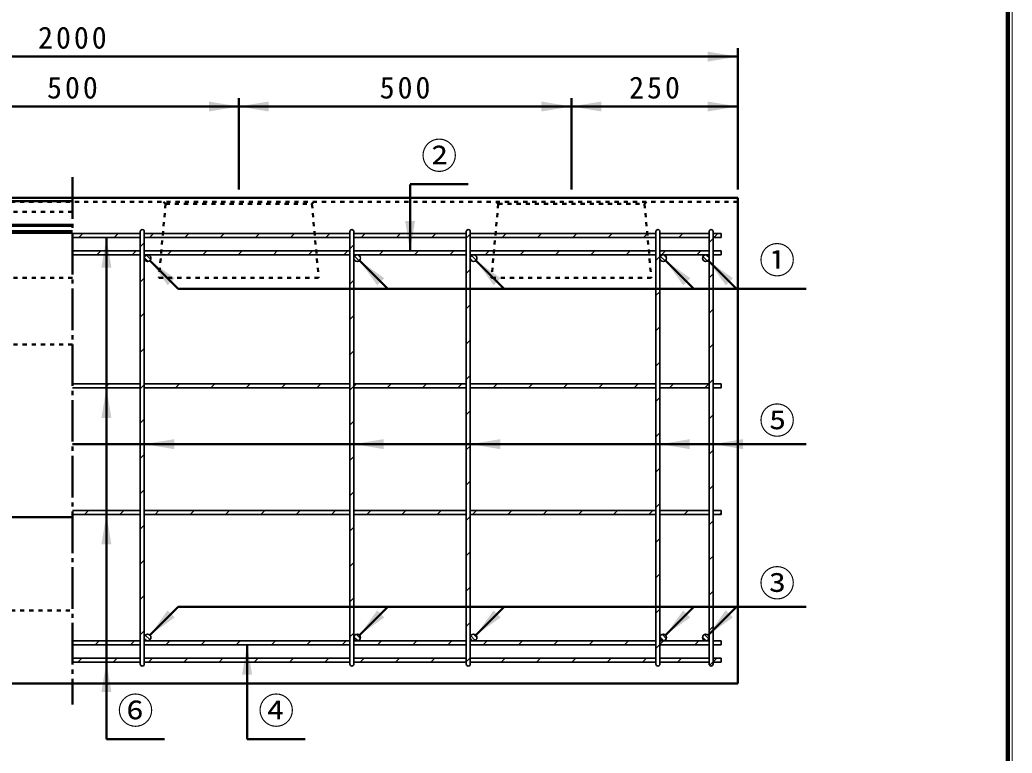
# Model space of a CAD drawing. Units: millimetres, scale not verified. Extents: x 100 to 4105, y 100 to 2870.
# Drawn here: x 2912 to 4105, y 895 to 1776 of the extents above; entities that cross this region are included whole.
import ezdxf
from ezdxf.enums import TextEntityAlignment as Align

# ---------------------------------------------------------------- set-up
doc = ezdxf.new("R2010")
doc.units = ezdxf.units.MM
doc.header["$LTSCALE"] = 5
doc.linetypes.add('USER1', pattern=[2.2, 1, -1.2])
doc.linetypes.add('USER2', pattern=[13.4, 10, -1.2, 1, -1.2])
doc.layers.add('V-nasSTD', color=7, linetype='Continuous', lineweight=35)
doc.styles.add('ＭＳ ゴシック', font='')
doc.styles.get('ＭＳ ゴシック').set_extended_font_data('MS Gothic')

msp = doc.modelspace()

# ---------------------------------------------------------------- hatches: boundary and pattern name
at = {"layer": 'V-nasSTD'}
for points in [[(3738.975, 1726.142), (3774.975, 1732.142), (3738.975, 1738.142)], [(3138.975, 1666.142), (3174.975, 1672.142), (3138.975, 1678.142)], [(3210.975, 1678.142), (3174.975, 1672.142), (3210.975, 1666.142)], [(3538.975, 1666.142), (3574.975, 1672.142), (3538.975, 1678.142)], [(3610.975, 1678.142), (3574.975, 1672.142), (3610.975, 1666.142)], [(3738.975, 1666.142), (3774.975, 1672.142), (3738.975, 1678.142)], [(3386.975, 1534.542), (3380.975, 1498.542), (3374.975, 1534.542)], [(3021.775, 1478.542), (3015.775, 1514.542), (3009.775, 1478.542)], [(3089.416, 1457.215), (3068.203, 1486.914), (3097.902, 1465.701)], [(3341.416, 1457.215), (3320.203, 1486.914), (3349.902, 1465.701)], [(3481.416, 1457.215), (3460.203, 1486.914), (3489.902, 1465.701)], [(3709.416, 1457.215), (3688.203, 1486.914), (3717.902, 1465.701)], [(3760.616, 1457.215), (3739.403, 1486.914), (3769.102, 1465.701)], [(3021.775, 1297.742), (3015.775, 1333.742), (3009.775, 1297.742)], [(3097.375, 1272.124), (3061.375, 1266.124), (3097.375, 1260.124)], [(3349.375, 1272.124), (3313.375, 1266.124), (3349.375, 1260.124)], [(3489.375, 1272.124), (3453.375, 1266.124), (3489.375, 1260.124)], [(3717.375, 1272.124), (3681.375, 1266.124), (3717.375, 1260.124)], [(3781.375, 1272.124), (3745.375, 1266.124), (3781.375, 1260.124)], [(3021.775, 1145.742), (3015.775, 1181.742), (3009.775, 1145.742)], [(3089.416, 1066.269), (3068.203, 1036.571), (3097.902, 1057.784)], [(3341.416, 1066.269), (3320.203, 1036.571), (3349.902, 1057.784)], [(3481.416, 1066.269), (3460.203, 1036.571), (3489.902, 1057.784)], [(3709.416, 1066.269), (3688.203, 1036.571), (3717.902, 1057.784)], [(3760.616, 1066.269), (3739.403, 1036.571), (3769.102, 1057.784)], [(3190.975, 988.942), (3184.975, 1024.942), (3178.975, 988.942)], [(3021.775, 968.142), (3015.775, 1004.142), (3009.775, 968.142)]]:
    msp.add_hatch(color=256, dxfattribs=at).paths.add_polyline_path(points)

# ---------------------------------------------------------------- linework, layer by layer
at = {"layer": 'V-nasSTD', "lineweight": 100}
msp.add_line((4100, 105), (4100, 2865), dxfattribs=at)
at = {"layer": 'V-nasSTD', "lineweight": 50}
for p, q in [((2174.975, 1732.142), (3774.975, 1732.142)), ((3774.975, 1572.142), (3774.975, 1742.142)), ((2774.975, 1672.142), (3174.975, 1672.142)), ((3174.975, 1572.142), (3174.975, 1682.142)), ((3174.975, 1672.142), (3574.975, 1672.142)), ((3574.975, 1572.142), (3574.975, 1682.142)), ((3574.975, 1672.142), (3774.975, 1672.142)), ((3380.975, 1578.561), (3450.975, 1578.561)), ((3380.975, 1578.525), (3380.975, 1498.542)), ((3774.975, 1562.142), (2174.975, 1562.142)), ((2174.975, 1558.142), (2974.975, 1558.142)), ((3774.975, 978.142), (3774.975, 1562.142)), ((2174.975, 1529.742), (2974.975, 1529.742)), ((2174.975, 1528.542), (2974.975, 1528.542)), ((2174.975, 1522.142), (2974.975, 1522.142)), ((2174.975, 1520.142), (2974.975, 1520.142)), ((3015.775, 911.342), (3015.775, 1514.542)), ((3102.144, 1452.973), (3068.203, 1486.914)), ((3354.144, 1452.973), (3320.203, 1486.914)), ((3494.144, 1452.973), (3460.203, 1486.914)), ((3722.144, 1452.973), (3688.203, 1486.914)), ((3773.344, 1452.973), (3739.403, 1486.914)), ((3857.375, 1452.973), (3102.144, 1452.973)), ((3857.375, 1266.124), (2974.975, 1266.124)), ((2270.975, 1178.142), (2974.975, 1178.142)), ((3102.144, 1070.512), (3068.203, 1036.571)), ((3857.375, 1070.512), (3102.144, 1070.512)), ((3354.144, 1070.512), (3320.203, 1036.571)), ((3494.144, 1070.512), (3460.203, 1036.571)), ((3722.144, 1070.512), (3688.203, 1036.571)), ((3773.344, 1070.512), (3739.403, 1036.571)), ((3184.975, 911.342), (3184.975, 1024.942)), ((2174.975, 978.142), (3774.975, 978.142)), ((3015.775, 911.342), (3085.775, 911.342)), ((3184.975, 911.342), (3254.975, 911.342))]:
    msp.add_line(p, q, dxfattribs=at)
at = {"layer": 'V-nasSTD', "linetype": 'USER2', "lineweight": 50}
msp.add_line((2974.975, 1587.142), (2974.975, 953.142), dxfattribs=at)
at = {"layer": 'V-nasSTD', "linetype": 'USER1', "lineweight": 50}
for p, q in [((3774.975, 1557.342), (2174.975, 1557.342)), ((3086.975, 1554.942), (3078.975, 1466.142)), ((3086.975, 1554.942), (3084.575, 1557.342)), ((3086.975, 1554.942), (3262.975, 1554.942)), ((3262.975, 1554.942), (3265.375, 1557.342)), ((3262.975, 1554.942), (3270.975, 1466.142)), ((3486.975, 1554.942), (3478.975, 1466.142)), ((3486.975, 1554.942), (3484.575, 1557.342)), ((3486.975, 1554.942), (3662.975, 1554.942)), ((3662.975, 1554.942), (3665.375, 1557.342)), ((3662.975, 1554.942), (3670.975, 1466.142)), ((2974.975, 1545.342), (2174.975, 1545.342)), ((2974.975, 1466.142), (2174.975, 1466.142)), ((3078.975, 1466.142), (3270.975, 1466.142)), ((3478.975, 1466.142), (3670.975, 1466.142)), ((2974.975, 1386.142), (2174.975, 1386.142)), ((2174.975, 1066.142), (2974.975, 1066.142))]:
    msp.add_line(p, q, dxfattribs=at)
at = {"layer": 'V-nasSTD'}
for p, q in [((2974.975, 1519.342), (3056.575, 1519.342)), ((2982.763, 1514.542), (2987.563, 1519.342)), ((3025.189, 1514.542), (3029.989, 1519.342)), ((3056.575, 1521.742), (3056.575, 1001.742)), ((3061.375, 1521.742), (3061.375, 1001.742)), ((3061.375, 1519.342), (3308.575, 1519.342)), ((3072.416, 1519.342), (3067.616, 1514.542)), ((3110.042, 1514.542), (3114.842, 1519.342)), ((3152.468, 1514.542), (3157.268, 1519.342)), ((3194.895, 1514.542), (3199.695, 1519.342)), ((3237.321, 1514.542), (3242.121, 1519.342)), ((3279.748, 1514.542), (3284.548, 1519.342)), ((3308.575, 1521.742), (3308.575, 1001.742)), ((3313.375, 1521.742), (3313.375, 1001.742)), ((3313.375, 1519.342), (3448.575, 1519.342)), ((3322.174, 1514.542), (3326.974, 1519.342)), ((3364.6, 1514.542), (3369.4, 1519.342)), ((3407.027, 1514.542), (3411.827, 1519.342)), ((3448.575, 1521.742), (3448.575, 1001.742)), ((3453.375, 1518.464), (3448.575, 1513.664)), ((3453.375, 1521.742), (3453.375, 1001.742)), ((3453.375, 1519.342), (3676.575, 1519.342)), ((3454.253, 1519.342), (3453.375, 1518.464)), ((3496.68, 1519.342), (3491.88, 1514.542)), ((3534.306, 1514.542), (3539.106, 1519.342)), ((3576.733, 1514.542), (3581.533, 1519.342)), ((3619.159, 1514.542), (3623.959, 1519.342)), ((3661.585, 1514.542), (3665.842, 1518.799)), ((3666.385, 1519.342), (3665.842, 1518.799)), ((3676.575, 1521.742), (3676.575, 1001.742)), ((3681.375, 1521.742), (3681.375, 1001.742)), ((3681.375, 1519.342), (3740.575, 1519.342)), ((3704.012, 1514.542), (3708.812, 1519.342)), ((3740.575, 1521.742), (3740.575, 1001.742)), ((3745.375, 1521.742), (3745.375, 1001.742)), ((3745.375, 1519.342), (3754.975, 1519.342)), ((3751.238, 1519.342), (3746.438, 1514.542)), ((3754.975, 1519.342), (3754.975, 1514.542)), ((2974.975, 1514.542), (3056.575, 1514.542)), ((3061.375, 1508.302), (3056.575, 1503.502)), ((3061.375, 1514.542), (3308.575, 1514.542)), ((3313.375, 1505.743), (3308.575, 1500.943)), ((3313.375, 1514.542), (3448.575, 1514.542)), ((3453.375, 1514.542), (3676.575, 1514.542)), ((3681.375, 1514.542), (3740.575, 1514.542)), ((3745.375, 1513.479), (3740.575, 1508.679)), ((3745.375, 1514.542), (3754.975, 1514.542)), ((2974.975, 1498.542), (3056.575, 1498.542)), ((2974.975, 1493.742), (3056.575, 1493.742)), ((3004.389, 1493.742), (3009.189, 1498.542)), ((3046.816, 1493.742), (3051.616, 1498.542)), ((3061.375, 1498.542), (3308.575, 1498.542)), ((3061.375, 1493.742), (3308.575, 1493.742)), ((3063.915, 1493.466), (3069.099, 1488.282)), ((3094.042, 1498.542), (3089.242, 1493.742)), ((3131.668, 1493.742), (3136.468, 1498.542)), ((3174.095, 1493.742), (3178.895, 1498.542)), ((3216.521, 1493.742), (3221.321, 1498.542)), ((3258.948, 1493.742), (3263.748, 1498.542)), ((3301.374, 1493.742), (3306.174, 1498.542)), ((3313.375, 1498.542), (3448.575, 1498.542)), ((3313.375, 1493.742), (3448.575, 1493.742)), ((3314.16, 1492.123), (3319.755, 1486.528)), ((3318.308, 1493.632), (3321.264, 1490.675)), ((3343.8, 1493.742), (3348.6, 1498.542)), ((3386.227, 1493.742), (3391.027, 1498.542)), ((3428.653, 1493.742), (3433.453, 1498.542)), ((3453.375, 1498.542), (3676.575, 1498.542)), ((3453.375, 1493.742), (3676.575, 1493.742)), ((3454.855, 1492.849), (3460.482, 1487.223)), ((3471.08, 1493.742), (3475.88, 1498.542)), ((3513.506, 1493.742), (3518.306, 1498.542)), ((3555.933, 1493.742), (3560.733, 1498.542)), ((3598.359, 1493.742), (3603.159, 1498.542)), ((3640.785, 1493.742), (3645.585, 1498.542)), ((3681.375, 1491.905), (3676.575, 1487.105)), ((3681.375, 1498.542), (3740.575, 1498.542)), ((3681.375, 1493.742), (3740.575, 1493.742)), ((3682.035, 1491.944), (3687.576, 1486.402)), ((3688.012, 1498.542), (3683.212, 1493.742)), ((3685.932, 1493.703), (3689.336, 1490.3)), ((3725.638, 1493.742), (3730.438, 1498.542)), ((3733.124, 1491.766), (3738.598, 1486.292)), ((3736.812, 1493.735), (3740.568, 1489.979)), ((3745.375, 1498.542), (3754.975, 1498.542)), ((3745.375, 1493.742), (3754.975, 1493.742)), ((3754.975, 1498.542), (3754.975, 1493.742)), ((3061.415, 1490.309), (3065.942, 1485.783)), ((3453.585, 1488.462), (3456.095, 1485.953)), ((3453.375, 1476.037), (3448.575, 1471.237)), ((3745.375, 1471.053), (3740.575, 1466.253)), ((3061.375, 1465.875), (3056.575, 1461.075)), ((3313.375, 1463.317), (3308.575, 1458.517)), ((3681.375, 1449.479), (3676.575, 1444.679)), ((3453.375, 1433.611), (3448.575, 1428.811)), ((3061.375, 1423.449), (3056.575, 1418.649)), ((3313.375, 1420.89), (3308.575, 1416.09)), ((3745.375, 1428.626), (3740.575, 1423.826)), ((3681.375, 1407.053), (3676.575, 1402.253)), ((3453.375, 1391.185), (3448.575, 1386.385)), ((3745.375, 1386.2), (3740.575, 1381.4)), ((3061.375, 1381.022), (3056.575, 1376.222)), ((3313.375, 1378.464), (3308.575, 1373.664)), ((3681.375, 1364.626), (3676.575, 1359.826)), ((3453.375, 1348.758), (3448.575, 1343.958)), ((2974.975, 1338.542), (3056.575, 1338.542)), ((3014.098, 1333.742), (3018.898, 1338.542)), ((3061.375, 1337.457), (3056.575, 1332.657)), ((3061.375, 1338.542), (3308.575, 1338.542)), ((3098.951, 1333.742), (3103.751, 1338.542)), ((3141.377, 1333.742), (3146.177, 1338.542)), ((3183.803, 1333.742), (3188.603, 1338.542)), ((3226.23, 1333.742), (3231.03, 1338.542)), ((3268.656, 1333.742), (3273.456, 1338.542)), ((3313.375, 1338.542), (3448.575, 1338.542)), ((3315.883, 1338.542), (3313.375, 1336.034)), ((3353.509, 1333.742), (3358.309, 1338.542)), ((3395.936, 1333.742), (3400.736, 1338.542)), ((3438.362, 1333.742), (3443.162, 1338.542)), ((3453.375, 1338.542), (3676.575, 1338.542)), ((3480.788, 1333.742), (3485.588, 1338.542)), ((3523.215, 1333.742), (3528.015, 1338.542)), ((3565.641, 1333.742), (3570.441, 1338.542)), ((3608.068, 1333.742), (3612.868, 1338.542)), ((3650.494, 1333.742), (3655.294, 1338.542)), ((3681.375, 1338.542), (3740.575, 1338.542)), ((3692.92, 1333.742), (3697.72, 1338.542)), ((3735.347, 1333.742), (3740.147, 1338.542)), ((3745.375, 1343.773), (3740.575, 1338.973)), ((3745.375, 1338.542), (3754.975, 1338.542)), ((3754.975, 1338.542), (3754.975, 1333.742)), ((2974.975, 1333.742), (3056.575, 1333.742)), ((3056.524, 1333.742), (3056.575, 1333.793)), ((3061.375, 1333.742), (3308.575, 1333.742)), ((3313.375, 1336.037), (3308.575, 1331.237)), ((3313.375, 1333.742), (3448.575, 1333.742)), ((3453.375, 1333.742), (3676.575, 1333.742)), ((3681.375, 1333.742), (3740.575, 1333.742)), ((3745.375, 1333.742), (3754.975, 1333.742)), ((3681.375, 1322.2), (3676.575, 1317.4)), ((3453.375, 1306.332), (3448.575, 1301.532)), ((3745.375, 1301.347), (3740.575, 1296.547)), ((3061.375, 1296.17), (3056.575, 1291.37)), ((3313.375, 1293.611), (3308.575, 1288.811)), ((3681.375, 1279.773), (3676.575, 1274.973)), ((3061.375, 1253.743), (3056.575, 1248.943)), ((3453.375, 1263.905), (3448.575, 1259.105)), ((3745.375, 1258.921), (3740.575, 1254.121)), ((3313.375, 1251.185), (3308.575, 1246.385)), ((3681.375, 1237.347), (3676.575, 1232.547)), ((3453.375, 1221.479), (3448.575, 1216.679)), ((3061.375, 1211.317), (3056.575, 1206.517)), ((3313.375, 1208.758), (3308.575, 1203.958)), ((3745.375, 1216.494), (3740.575, 1211.694)), ((3681.375, 1194.921), (3676.575, 1190.121)), ((2974.975, 1186.542), (3056.575, 1186.542)), ((2974.975, 1181.742), (3056.575, 1181.742)), ((2989.374, 1181.742), (2994.174, 1186.542)), ((3031.8, 1181.742), (3036.6, 1186.542)), ((3061.375, 1186.542), (3308.575, 1186.542)), ((3061.375, 1181.742), (3308.575, 1181.742)), ((3074.227, 1181.742), (3079.027, 1186.542)), ((3116.653, 1181.742), (3121.453, 1186.542)), ((3159.08, 1181.742), (3163.88, 1186.542)), ((3201.506, 1181.742), (3206.306, 1186.542)), ((3243.933, 1181.742), (3248.733, 1186.542)), ((3286.359, 1181.742), (3291.159, 1186.542)), ((3313.375, 1186.542), (3448.575, 1186.542)), ((3313.375, 1181.742), (3448.575, 1181.742)), ((3328.785, 1181.742), (3333.585, 1186.542)), ((3371.212, 1181.742), (3376.012, 1186.542)), ((3413.638, 1181.742), (3418.438, 1186.542)), ((3453.375, 1186.542), (3676.575, 1186.542)), ((3453.375, 1181.742), (3676.575, 1181.742)), ((3460.865, 1186.542), (3456.065, 1181.742)), ((3498.491, 1181.742), (3503.291, 1186.542)), ((3540.917, 1181.742), (3545.717, 1186.542)), ((3583.344, 1181.742), (3588.144, 1186.542)), ((3625.77, 1181.742), (3630.57, 1186.542)), ((3668.197, 1181.742), (3672.997, 1186.542)), ((3681.375, 1186.542), (3740.575, 1186.542)), ((3681.375, 1181.742), (3740.575, 1181.742)), ((3710.623, 1181.742), (3715.423, 1186.542)), ((3745.375, 1186.542), (3754.975, 1186.542)), ((3745.375, 1181.742), (3754.975, 1181.742)), ((3753.049, 1181.742), (3754.975, 1183.668)), ((3754.975, 1186.542), (3754.975, 1181.742)), ((3453.375, 1179.053), (3448.575, 1174.253)), ((3740.575, 1169.268), (3745.375, 1174.068)), ((3061.375, 1168.89), (3056.575, 1164.09)), ((3313.375, 1166.332), (3308.575, 1161.532)), ((3676.575, 1147.694), (3681.375, 1152.494)), ((3453.375, 1136.626), (3448.575, 1131.826)), ((3061.375, 1126.464), (3056.575, 1121.664)), ((3313.375, 1123.905), (3308.575, 1119.105)), ((3740.575, 1126.841), (3745.375, 1131.641)), ((3676.575, 1105.268), (3681.375, 1110.068)), ((3453.375, 1094.2), (3448.575, 1089.4)), ((3740.575, 1084.415), (3745.375, 1089.215)), ((3061.375, 1084.037), (3056.575, 1079.237)), ((3313.375, 1081.479), (3308.575, 1076.679)), ((3676.575, 1062.841), (3681.375, 1067.641)), ((3453.375, 1051.773), (3448.575, 1046.973)), ((3061.375, 1041.611), (3056.575, 1036.811)), ((3313.375, 1039.053), (3308.575, 1034.253)), ((3740.575, 1041.989), (3745.375, 1046.789)), ((2974.975, 1029.742), (3056.575, 1029.742)), ((3002.28, 1024.942), (3007.08, 1029.742)), ((3044.706, 1024.942), (3049.506, 1029.742)), ((3061.375, 1029.742), (3308.575, 1029.742)), ((3062.168, 1031.351), (3062.983, 1030.536)), ((3062.576, 1036.6), (3068.233, 1030.944)), ((3087.133, 1024.942), (3091.933, 1029.742)), ((3129.559, 1024.942), (3134.359, 1029.742)), ((3171.985, 1024.942), (3176.785, 1029.742)), ((3214.412, 1024.942), (3219.212, 1029.742)), ((3256.838, 1024.942), (3261.638, 1029.742)), ((3299.265, 1024.942), (3304.065, 1029.742)), ((3313.375, 1029.742), (3448.575, 1029.742)), ((3313.47, 1034.608), (3318.241, 1029.837)), ((3316.176, 1037.559), (3321.191, 1032.544)), ((3346.491, 1029.742), (3341.691, 1024.942)), ((3384.117, 1024.942), (3388.917, 1029.742)), ((3426.544, 1024.942), (3431.344, 1029.742)), ((3453.375, 1029.742), (3676.575, 1029.742)), ((3453.856, 1035.644), (3459.276, 1030.223)), ((3457.414, 1037.742), (3461.375, 1033.781)), ((3468.97, 1024.942), (3473.77, 1029.742)), ((3511.397, 1024.942), (3516.197, 1029.742)), ((3553.823, 1024.942), (3558.623, 1029.742)), ((3596.249, 1024.942), (3601.049, 1029.742)), ((3638.676, 1024.942), (3643.476, 1029.742)), ((3681.375, 1029.742), (3740.575, 1029.742)), ((3681.375, 1025.215), (3685.902, 1029.742)), ((3681.422, 1034.352), (3685.984, 1029.789)), ((3683.95, 1037.48), (3689.112, 1032.318)), ((3723.529, 1024.942), (3728.329, 1029.742)), ((3732.59, 1034.095), (3736.927, 1029.758)), ((3734.946, 1037.396), (3740.228, 1032.114)), ((3745.375, 1029.742), (3754.975, 1029.742)), ((3754.975, 1029.742), (3754.975, 1024.942)), ((2974.975, 1024.942), (3056.575, 1024.942)), ((3061.375, 1024.942), (3308.575, 1024.942)), ((3313.375, 1024.942), (3448.575, 1024.942)), ((3453.375, 1024.942), (3676.575, 1024.942)), ((3676.575, 1020.415), (3681.375, 1025.215)), ((3681.375, 1024.942), (3740.575, 1024.942)), ((3745.375, 1024.942), (3754.975, 1024.942)), ((2974.975, 1008.942), (3056.575, 1008.942)), ((2974.975, 1004.142), (3056.575, 1004.142)), ((2981.48, 1004.142), (2986.28, 1008.942)), ((3023.906, 1004.142), (3028.706, 1008.942)), ((3061.375, 1008.942), (3308.575, 1008.942)), ((3061.375, 1004.142), (3308.575, 1004.142)), ((3071.133, 1008.942), (3066.333, 1004.142)), ((3108.759, 1004.142), (3113.559, 1008.942)), ((3151.185, 1004.142), (3155.985, 1008.942)), ((3193.612, 1004.142), (3198.412, 1008.942)), ((3236.038, 1004.142), (3240.838, 1008.942)), ((3278.465, 1004.142), (3283.265, 1008.942)), ((3313.375, 1008.942), (3448.575, 1008.942)), ((3313.375, 1004.142), (3448.575, 1004.142)), ((3325.691, 1008.942), (3320.891, 1004.142)), ((3363.317, 1004.142), (3368.117, 1008.942)), ((3405.744, 1004.142), (3410.544, 1008.942)), ((3448.17, 1004.142), (3448.575, 1004.547)), ((3448.575, 1004.547), (3453.375, 1009.347)), ((3453.375, 1008.942), (3676.575, 1008.942)), ((3453.375, 1004.142), (3676.575, 1004.142)), ((3490.597, 1004.142), (3495.397, 1008.942)), ((3533.023, 1004.142), (3537.823, 1008.942)), ((3575.449, 1004.142), (3580.249, 1008.942)), ((3617.876, 1004.142), (3622.676, 1008.942)), ((3660.302, 1004.142), (3665.102, 1008.942)), ((3681.375, 1008.942), (3740.575, 1008.942)), ((3681.375, 1004.142), (3740.575, 1004.142)), ((3702.729, 1004.142), (3707.529, 1008.942)), ((3741.171, 1000.159), (3745.375, 1004.362)), ((3745.375, 1008.942), (3754.975, 1008.942)), ((3745.375, 1004.362), (3749.955, 1008.942)), ((3745.375, 1004.142), (3754.975, 1004.142)), ((3754.975, 1008.942), (3754.975, 1004.142))]:
    msp.add_line(p, q, dxfattribs=at)
at = {"layer": 'V-nasSTD', "lineweight": 13}
msp.add_lwpolyline([(100, 100), (100, 2870), (4105, 2870), (4105, 100)], close=True, dxfattribs=at)
at = {"layer": 'V-nasSTD'}
for centre in [(3065.375, 1489.742), (3317.375, 1489.742), (3457.375, 1489.742), (3685.375, 1489.742), (3736.575, 1489.742), (3065.375, 1033.742), (3317.375, 1033.742), (3457.375, 1033.742), (3685.375, 1033.742), (3736.575, 1033.742)]:
    msp.add_circle(centre, 4, dxfattribs=at)
for centre, radius, start, end in [((3058.975, 1521.742), 2.4, 0, 180), ((3310.975, 1521.742), 2.4, 0, 180), ((3450.975, 1521.742), 2.4, 0, 180), ((3678.975, 1521.742), 2.4, 0, 180), ((3742.975, 1521.742), 2.4, 0, 180), ((3065.375, 1489.742), 4, 180, 90), ((3065.375, 1489.742), 4, 90, 180), ((3317.375, 1489.742), 4, 90, 180), ((3317.375, 1489.742), 4, 180, 90), ((3457.375, 1489.742), 4, 90, 180), ((3457.375, 1489.742), 4, 180, 90), ((3685.375, 1489.742), 4, 180, 90), ((3685.375, 1489.742), 4, 151.59691, 180), ((3685.375, 1489.742), 4, 118.40309, 151.59691), ((3685.375, 1489.742), 4, 90, 118.40309), ((3736.575, 1489.742), 4, 90, 0), ((3736.575, 1489.742), 4, 0, 90), ((3065.375, 1033.742), 4, 270, 180), ((3065.375, 1033.742), 4, 180, 270), ((3317.375, 1033.742), 4, 270, 180), ((3317.375, 1033.742), 4, 180, 270), ((3457.375, 1033.742), 4, 270, 180), ((3457.375, 1033.742), 4, 180, 270), ((3685.375, 1033.742), 4, 270, 180), ((3685.375, 1033.742), 4, 180, 270), ((3736.575, 1033.742), 4, 0, 270), ((3736.575, 1033.742), 4, 270, 0), ((3058.975, 1001.742), 2.4, 180, 0), ((3310.975, 1001.742), 2.4, 180, 0), ((3450.975, 1001.742), 2.4, 180, 0), ((3678.975, 1001.742), 2.4, 180, 0), ((3742.975, 1001.742), 2.4, 180, 0)]:
    msp.add_arc(centre, radius, start, end, dxfattribs=at)

# ---------------------------------------------------------------- texts
at = {"layer": 'V-nasSTD', "style": 'ＭＳ ゴシック'}
for s, p in [('②', (3394.375, 1628.761)), ('①', (3800.775, 1503.173)), ('⑤', (3800.775, 1310.342)), ('③', (3800.775, 1114.731)), ('⑥', (3029.175, 961.542)), ('④', (3198.375, 961.542))]:
    msp.add_text(s, height=31.67, dxfattribs=at).set_placement(p, align=Align.TOP_LEFT)
at = {"layer": 'V-nasSTD', "char_height": 26.39, "attachment_point": 1, "style": 'ＭＳ ゴシック'}
for s, insert in [('\\T1.2;2000', (2933.575, 1768.142)), ('\\T1.2;500', (2944.375, 1708.142)), ('\\T1.2;500', (3344.375, 1708.142)), ('\\T1.2;250', (3644.375, 1708.142))]:
    msp.add_mtext(s, dxfattribs=dict(at, insert=insert))

doc.saveas('drawing.dxf')
